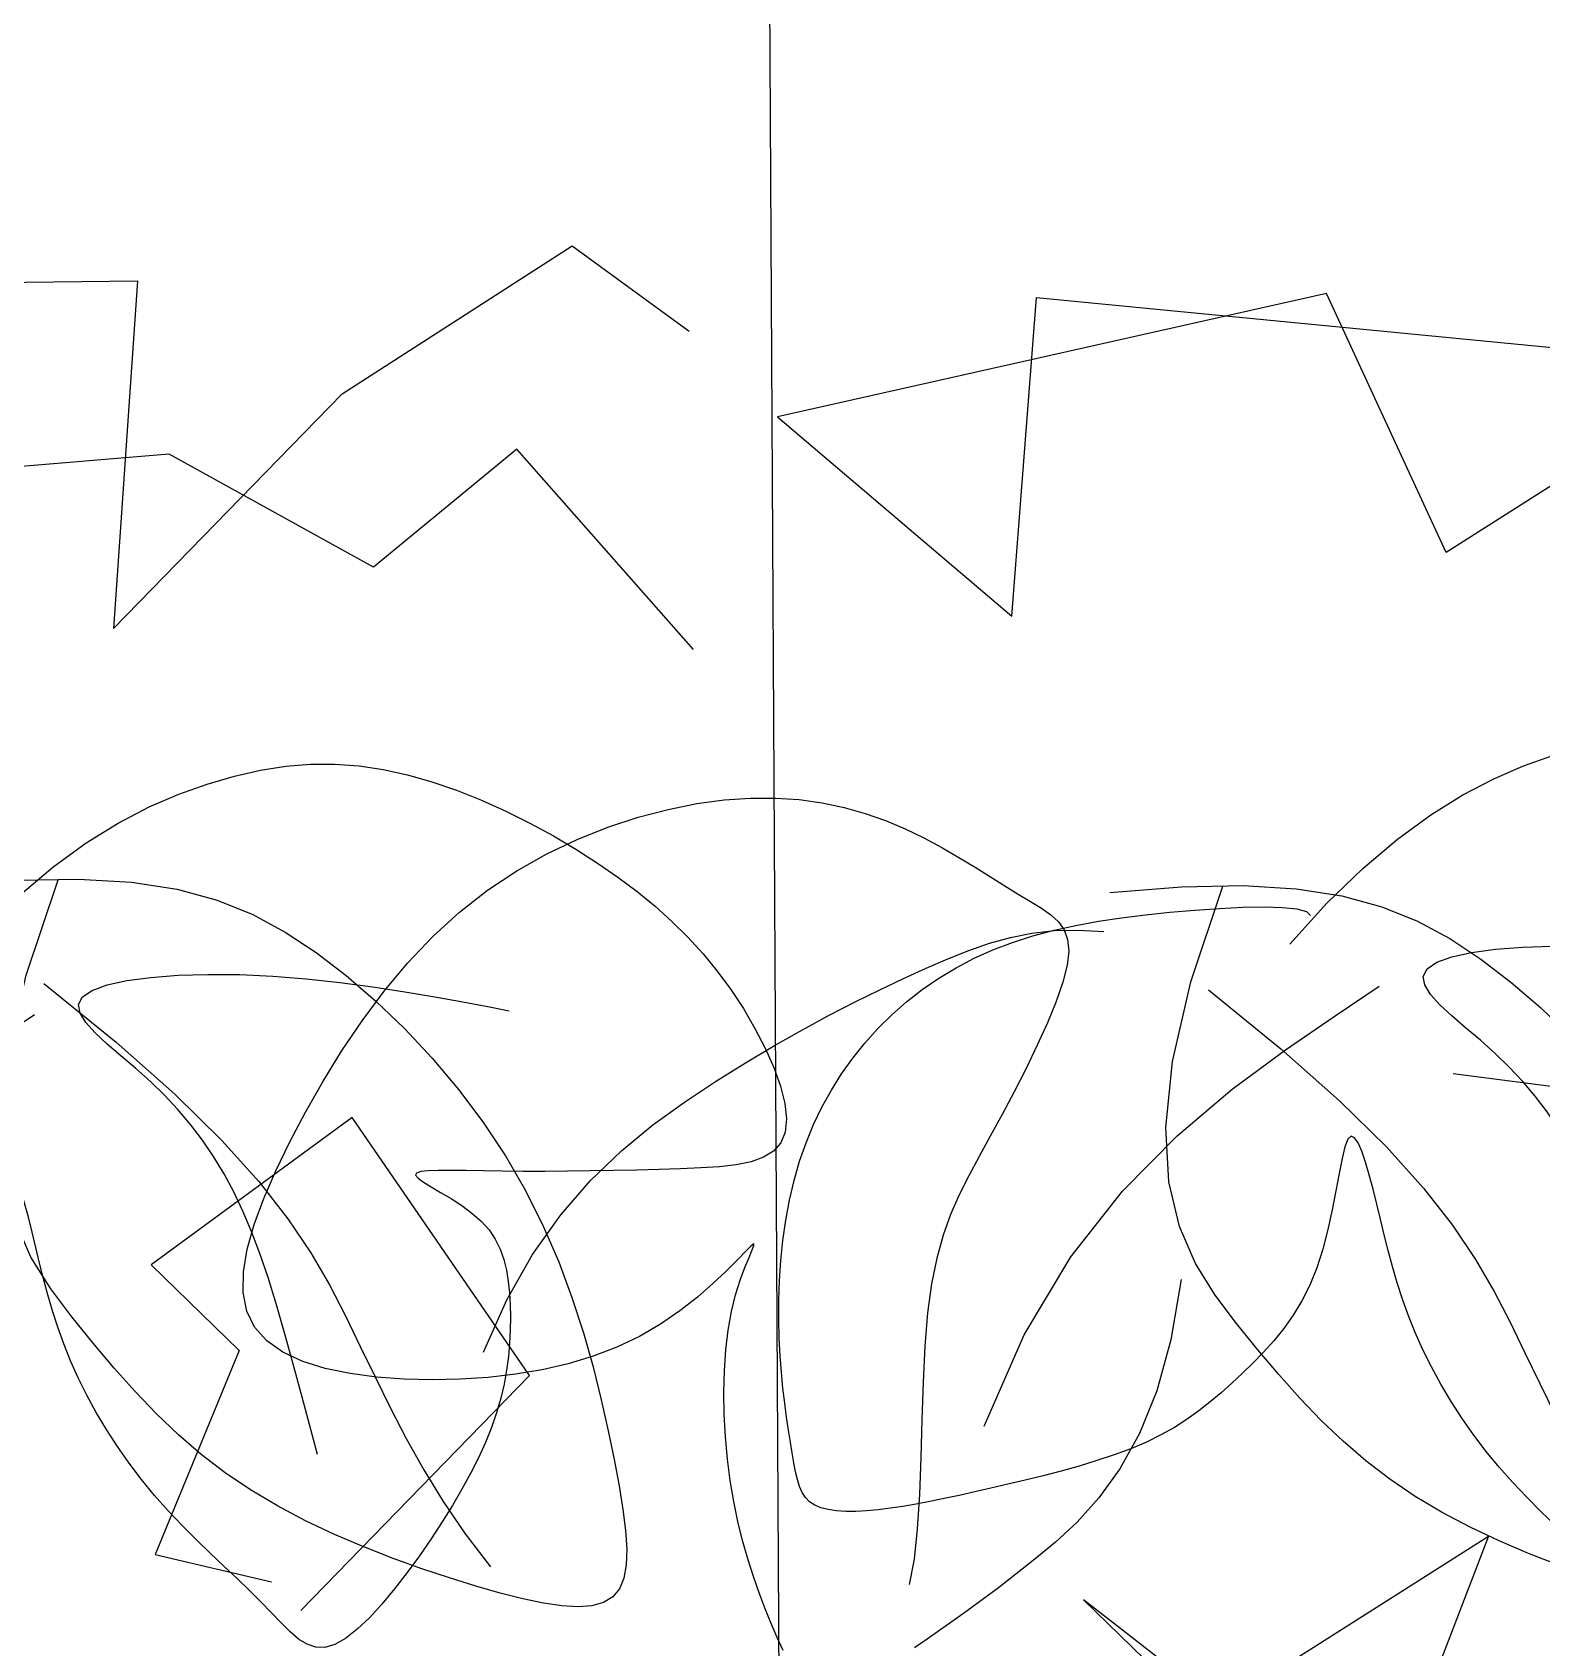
# Model space of a CAD drawing. Header units: millimetres. Extents: x 2 to 5882, y 1831 to 3462.
# Drawn here: x 1143.279 to 1144.112, y 2698.856 to 2699.748 of the extents above; entities that cross this region are included whole.
import ezdxf

# ---------------------------------------------------------------- set-up
doc = ezdxf.new("R2010")
doc.units = ezdxf.units.MM
for name, color, linetype in [('fz', 7, 'Continuous'), ('LH', 94, 'Continuous'), ('尺寸标注', 4, 'Continuous'), ('标注', 4, 'Continuous'), ('灯杆', 7, 'Continuous')]:
    doc.layers.add(name, color=color, linetype=linetype)

# ---------------------------------------------------------------- blocks, each defined once
blk = doc.blocks.new('LIM43')
at = {"color": 98}
for p, q in [((942286.8134, 2579500.78265), (942286.74875, 2579500.73557)), ((942286.94031, 2579500.70097), (942286.8134, 2579500.78265)), ((942287.3732, 2579500.75902), (942287.05319, 2579500.76339)), ((942287.05319, 2579500.76339), (942287.06657, 2579500.57134)), ((942286.55696, 2579500.75418), (942286.26852, 2579500.72614)), ((942286.33099, 2579500.61337), (942286.39696, 2579500.75637)), ((942286.39696, 2579500.75637), (942286.70009, 2579500.68827)), ((942286.57056, 2579500.57812), (942286.55696, 2579500.75418)), ((942286.12473, 2579500.7441), (942286.33099, 2579500.61337)), ((942287.06657, 2579500.57134), (942286.94031, 2579500.70097)), ((942286.70009, 2579500.68827), (942286.57056, 2579500.57812)), ((942286.74634, 2579500.55972), (942286.84388, 2579500.67031)), ((942286.84388, 2579500.67031), (942286.923, 2579500.60528)), ((942286.923, 2579500.60528), (942287.03588, 2579500.66769)), ((942287.03588, 2579500.66769), (942287.48346, 2579500.6296)), ((942286.32706, 2579500.32562), (942286.21483, 2579500.31116)), ((942286.83689, 2579500.15876), (942286.93485, 2579500.30133)), ((942286.93485, 2579500.30133), (942287.04576, 2579500.21987)), ((942287.04576, 2579500.21987), (942286.99711, 2579500.17256)), ((942286.99711, 2579500.17256), (942287.04358, 2579500.06001)), ((942286.96314, 2579500.02913), (942286.83689, 2579500.15876)), ((942286.51382, 2579499.93933), (942286.30756, 2579500.07006)), ((942286.30756, 2579500.07006), (942286.36938, 2579499.90933)), ((942287.04358, 2579500.06001), (942286.97936, 2579500.04489)), ((942286.53113, 2579500.03503), (942286.28785, 2579499.79852)), ((942286.36938, 2579499.90933), (942286.53113, 2579500.03503))]:
    blk.add_line(p, q, dxfattribs=at)
blk = doc.blocks.new('花')
at = {"layer": 'LH', "color": 12}
for p, q in [((0.64962, 0.47355), (0.63655, 0.47157)), ((0.66338, 0.47467), (0.64962, 0.47355)), ((0.67788, 0.47486), (0.66338, 0.47467)), ((0.69316, 0.47406), (0.67788, 0.47486)), ((0.70922, 0.47222), (0.69316, 0.47406)), ((0.61226, 0.46523), (0.60094, 0.46099)), ((0.62411, 0.46878), (0.61226, 0.46523)), ((0.63655, 0.47157), (0.62411, 0.46878)), ((0.72593, 0.46929), (0.70922, 0.47222)), ((0.74309, 0.46519), (0.72593, 0.46929)), ((0.76049, 0.45988), (0.74309, 0.46519)), ((0.59012, 0.45612), (0.57974, 0.45069)), ((0.60094, 0.46099), (0.59012, 0.45612)), ((0.77795, 0.45329), (0.76049, 0.45988)), ((0.57974, 0.45069), (0.56981, 0.44483)), ((0.79527, 0.44537), (0.77795, 0.45329)), ((0.56035, 0.4387), (0.55137, 0.43247)), ((0.56981, 0.44483), (0.56035, 0.4387)), ((0.81226, 0.43606), (0.79527, 0.44537)), ((0.55137, 0.43247), (0.54287, 0.42627)), ((0.82872, 0.4253), (0.81226, 0.43606)), ((0.53488, 0.42026), (0.5274, 0.41461)), ((0.54287, 0.42627), (0.53488, 0.42026)), ((0.84449, 0.41308), (0.82872, 0.4253)), ((0.5274, 0.41461), (0.52046, 0.40946)), ((0.85951, 0.39961), (0.84449, 0.41308)), ((-0.51718, 0.40406), (-0.53028, 0.40002)), ((-0.50411, 0.40713), (-0.51718, 0.40406)), ((-0.49094, 0.4092), (-0.50411, 0.40713)), ((-0.47757, 0.41026), (-0.49094, 0.4092)), ((-0.46388, 0.41029), (-0.47757, 0.41026)), ((-0.44975, 0.40928), (-0.46388, 0.41029)), ((-0.43508, 0.40722), (-0.44975, 0.40928)), ((-0.41974, 0.40407), (-0.43508, 0.40722)), ((-0.40365, 0.39979), (-0.41974, 0.40407)), ((0.39639, 0.4039), (0.36736, 0.39975)), ((0.43034, 0.40606), (0.39639, 0.4039)), ((0.42954, 0.35341), (0.40753, 0.40445)), ((0.46999, 0.40616), (0.43034, 0.40606)), ((0.51407, 0.40489), (0.50838, 0.40071)), ((0.52046, 0.40946), (0.51407, 0.40489)), ((-0.54347, 0.39503), (-0.55669, 0.38919)), ((-0.53028, 0.40002), (-0.54347, 0.39503)), ((-0.38675, 0.39409), (-0.40365, 0.39979)), ((-0.36902, 0.38667), (-0.38675, 0.39409)), ((0.34249, 0.39372), (0.321, 0.38589)), ((0.36736, 0.39975), (0.34249, 0.39372)), ((0.50352, 0.39663), (0.49964, 0.39238)), ((0.50838, 0.40071), (0.50352, 0.39663)), ((0.87376, 0.38513), (0.85951, 0.39961)), ((-0.55669, 0.38919), (-0.56984, 0.38262)), ((-0.35044, 0.37719), (-0.36902, 0.38667)), ((0.321, 0.38589), (0.30211, 0.37636)), ((0.48914, 0.387), (0.47515, 0.38498)), ((0.50226, 0.38777), (0.48914, 0.387)), ((0.49688, 0.38769), (0.4954, 0.38227)), ((0.49964, 0.39238), (0.49688, 0.38769)), ((0.51472, 0.38741), (0.50226, 0.38777)), ((0.52673, 0.38605), (0.51472, 0.38741)), ((0.5385, 0.3838), (0.52673, 0.38605)), ((0.55025, 0.38079), (0.5385, 0.3838)), ((0.88721, 0.36991), (0.87376, 0.38513)), ((-0.58281, 0.37542), (-0.5955, 0.36771)), ((-0.56984, 0.38262), (-0.58281, 0.37542)), ((-0.33097, 0.36534), (-0.35044, 0.37719)), ((0.30211, 0.37636), (0.28506, 0.36522)), ((0.4954, 0.38227), (0.49533, 0.37586)), ((0.49533, 0.37586), (0.49683, 0.36818)), ((0.56219, 0.37713), (0.55025, 0.38079)), ((0.57454, 0.37295), (0.56219, 0.37713)), ((-0.5955, 0.36771), (-0.6078, 0.35961)), ((0.49683, 0.36818), (0.49997, 0.35905)), ((0.58746, 0.36834), (0.57454, 0.37295)), ((0.60101, 0.36327), (0.58746, 0.36834)), ((0.89984, 0.35418), (0.88721, 0.36991)), ((-0.6078, 0.35961), (-0.61961, 0.35122)), ((-0.31059, 0.3508), (-0.33097, 0.36534)), ((0.28506, 0.36522), (0.26907, 0.35256)), ((0.49997, 0.35905), (0.50454, 0.34868)), ((0.61518, 0.35769), (0.60101, 0.36327)), ((0.62998, 0.35155), (0.61518, 0.35769)), ((-0.61961, 0.35122), (-0.63083, 0.34267)), ((-0.28927, 0.33325), (-0.31059, 0.3508)), ((0.26907, 0.35256), (0.25352, 0.33847)), ((0.42015, 0.34805), (0.38319, 0.31234)), ((0.44329, 0.3104), (0.42954, 0.35341)), ((0.50454, 0.34868), (0.51029, 0.33737)), ((0.64542, 0.34478), (0.62998, 0.35155)), ((0.91161, 0.33821), (0.89984, 0.35418)), ((-0.63083, 0.34267), (-0.64137, 0.33402)), ((0.66151, 0.33734), (0.64542, 0.34478)), ((-0.64137, 0.33402), (-0.65125, 0.32526)), ((-0.26698, 0.31237), (-0.28927, 0.33325)), ((-0.27244, 0.33151), (-0.27761, 0.3296)), ((-0.26458, 0.33301), (-0.27244, 0.33151)), ((-0.25453, 0.33414), (-0.26458, 0.33301)), ((-0.24279, 0.33493), (-0.25453, 0.33414)), ((-0.22987, 0.3354), (-0.24279, 0.33493)), ((-0.21625, 0.33559), (-0.22987, 0.3354)), ((-0.20245, 0.33553), (-0.21625, 0.33559)), ((-0.18889, 0.33525), (-0.20245, 0.33553)), ((-0.17564, 0.33469), (-0.18889, 0.33525)), ((-0.16273, 0.33382), (-0.17564, 0.33469)), ((-0.15016, 0.33258), (-0.16273, 0.33382)), ((-0.13793, 0.33093), (-0.15016, 0.33258)), ((-0.12606, 0.32881), (-0.13793, 0.33093)), ((0.25352, 0.33847), (0.2384, 0.3231)), ((0.51029, 0.33737), (0.51692, 0.32543)), ((0.67824, 0.32916), (0.66151, 0.33734)), ((0.9225, 0.32225), (0.91161, 0.33821)), ((-0.65125, 0.32526), (-0.66049, 0.31632)), ((-0.27761, 0.3296), (-0.27959, 0.32726)), ((-0.11454, 0.32617), (-0.12606, 0.32881)), ((-0.1034, 0.32296), (-0.11454, 0.32617)), ((-0.09263, 0.31915), (-0.1034, 0.32296)), ((0.2384, 0.3231), (0.22385, 0.30659)), ((0.51692, 0.32543), (0.52418, 0.31317)), ((0.69563, 0.32021), (0.67824, 0.32916)), ((0.93249, 0.30654), (0.9225, 0.32225)), ((-0.66049, 0.31632), (-0.66912, 0.30715)), ((-0.08225, 0.31475), (-0.09263, 0.31915)), ((-0.07226, 0.30979), (-0.08225, 0.31475)), ((0.38319, 0.31234), (0.35332, 0.28102)), ((0.52418, 0.31317), (0.53179, 0.3009)), ((0.71364, 0.31035), (0.69563, 0.32021)), ((-0.66912, 0.30715), (-0.67719, 0.29769)), ((-0.06269, 0.30429), (-0.07226, 0.30979)), ((-0.05354, 0.29829), (-0.06269, 0.30429)), ((0.22385, 0.30659), (0.21002, 0.28908)), ((0.44999, 0.27439), (0.44329, 0.3104)), ((0.73203, 0.29923), (0.71364, 0.31035)), ((0.94152, 0.29131), (0.93249, 0.30654)), ((-0.67719, 0.29769), (-0.68472, 0.28789)), ((-0.44697, 0.29536), (-0.46533, 0.29234)), ((-0.42887, 0.29769), (-0.44697, 0.29536)), ((-0.41139, 0.2993), (-0.42887, 0.29769)), ((-0.39494, 0.30016), (-0.41139, 0.2993)), ((-0.37988, 0.30026), (-0.39494, 0.30016)), ((-0.36661, 0.29957), (-0.37988, 0.30026)), ((-0.3555, 0.29808), (-0.36661, 0.29957)), ((-0.34695, 0.29577), (-0.3555, 0.29808)), ((-0.34132, 0.29261), (-0.34695, 0.29577)), ((-0.04482, 0.29182), (-0.05354, 0.29829)), ((0.53179, 0.3009), (0.53948, 0.28891)), ((0.75055, 0.28641), (0.73203, 0.29923)), ((-0.68472, 0.28789), (-0.69174, 0.27767)), ((-0.48364, 0.28878), (-0.5016, 0.28484)), ((-0.46533, 0.29234), (-0.48364, 0.28878)), ((-0.33887, 0.28862), (-0.34132, 0.29261)), ((-0.33927, 0.28384), (-0.33887, 0.28862)), ((-0.03654, 0.28489), (-0.04482, 0.29182)), ((0.21002, 0.28908), (0.19705, 0.27072)), ((0.53948, 0.28891), (0.54697, 0.27753)), ((0.76892, 0.27148), (0.75055, 0.28641)), ((0.9494, 0.27668), (0.94152, 0.29131)), ((-0.69174, 0.27767), (-0.69829, 0.26699)), ((-0.5189, 0.2807), (-0.53525, 0.27652)), ((-0.5016, 0.28484), (-0.5189, 0.2807)), ((-0.3467, 0.27223), (-0.34203, 0.27835)), ((-0.34203, 0.27835), (-0.33927, 0.28384)), ((-0.28867, 0.27087), (-0.31425, 0.28517)), ((-0.02871, 0.27754), (-0.03654, 0.28489)), ((-0.02135, 0.26979), (-0.02871, 0.27754)), ((0.35332, 0.28102), (0.32959, 0.25349)), ((0.54697, 0.27753), (0.55405, 0.26692)), ((0.95591, 0.26273), (0.9494, 0.27668)), ((-0.56386, 0.26871), (-0.57553, 0.26542)), ((-0.55033, 0.27247), (-0.56386, 0.26871)), ((-0.53525, 0.27652), (-0.55033, 0.27247)), ((-0.35279, 0.26556), (-0.3467, 0.27223)), ((-0.25973, 0.25458), (-0.28867, 0.27087)), ((-0.01447, 0.26166), (-0.02135, 0.26979)), ((0.19705, 0.27072), (0.18509, 0.25164)), ((0.45085, 0.24434), (0.44999, 0.27439)), ((0.78688, 0.254), (0.76892, 0.27148)), ((-0.69829, 0.26699), (-0.70436, 0.25584)), ((-0.35983, 0.2584), (-0.35279, 0.26556)), ((-0.00806, 0.25315), (-0.01447, 0.26166)), ((0.55405, 0.26692), (0.56064, 0.25681)), ((0.96085, 0.24955), (0.95591, 0.26273)), ((-0.70436, 0.25584), (-0.70984, 0.24444)), ((-0.37488, 0.24294), (-0.36735, 0.25084)), ((-0.36735, 0.25084), (-0.35983, 0.2584)), ((-0.22852, 0.23535), (-0.25973, 0.25458)), ((-0.00213, 0.24426), (-0.00806, 0.25315)), ((0.18509, 0.25164), (0.17428, 0.23199)), ((0.32959, 0.25349), (0.31104, 0.22914)), ((0.56064, 0.25681), (0.56675, 0.24677)), ((0.80416, 0.23354), (0.78688, 0.254)), ((-0.70984, 0.24444), (-0.71457, 0.23306)), ((-0.38203, 0.23478), (-0.37488, 0.24294)), ((0.0033, 0.23502), (-0.00213, 0.24426)), ((0.44708, 0.21924), (0.45085, 0.24434)), ((0.56675, 0.24677), (0.57236, 0.23639)), ((0.96399, 0.23722), (0.96085, 0.24955)), ((-0.71457, 0.23306), (-0.71841, 0.22197)), ((-0.38872, 0.22632), (-0.38203, 0.23478)), ((-0.19613, 0.21221), (-0.22852, 0.23535)), ((0.00824, 0.22541), (0.0033, 0.23502)), ((0.17428, 0.23199), (0.16476, 0.21192)), ((0.57236, 0.23639), (0.57746, 0.22525)), ((0.82048, 0.20969), (0.80416, 0.23354)), ((0.96512, 0.22583), (0.96399, 0.23722)), ((-0.39496, 0.21753), (-0.38872, 0.22632)), ((0.01268, 0.21545), (0.00824, 0.22541)), ((0.31104, 0.22914), (0.29673, 0.20735)), ((0.57746, 0.22525), (0.58204, 0.21295)), ((0.68197, 0.22835), (0.68205, 0.22911)), ((0.68312, 0.22594), (0.68197, 0.22835)), ((0.68205, 0.22911), (0.68364, 0.2281)), ((0.68522, 0.22198), (0.68312, 0.22594)), ((0.68364, 0.2281), (0.68695, 0.22528)), ((0.68695, 0.22528), (0.69191, 0.22096)), ((0.96402, 0.21546), (0.96512, 0.22583)), ((-0.71841, 0.22197), (-0.7212, 0.21144)), ((-0.40077, 0.20838), (-0.39496, 0.21753)), ((0.01661, 0.20516), (0.01268, 0.21545)), ((0.43988, 0.19805), (0.44708, 0.21924)), ((0.68798, 0.21659), (0.68522, 0.22198)), ((0.69113, 0.20988), (0.68798, 0.21659)), ((0.69191, 0.22096), (0.69841, 0.21547)), ((0.69841, 0.21547), (0.7063, 0.2092)), ((0.96048, 0.2062), (0.96402, 0.21546)), ((-0.7212, 0.21144), (-0.72279, 0.20174)), ((-0.40615, 0.19883), (-0.40077, 0.20838)), ((-0.16367, 0.18419), (-0.19613, 0.21221)), ((0.16476, 0.21192), (0.15663, 0.19158)), ((0.29673, 0.20735), (0.28569, 0.18753)), ((0.58204, 0.21295), (0.58609, 0.19906)), ((0.69437, 0.20195), (0.69113, 0.20988)), ((0.7063, 0.2092), (0.71545, 0.2025)), ((0.83558, 0.182), (0.82048, 0.20969)), ((0.95438, 0.1981), (0.96048, 0.2062)), ((-0.72279, 0.20174), (-0.72303, 0.19314)), ((-0.41111, 0.18884), (-0.40615, 0.19883)), ((-0.297, 0.19524), (-0.29537, 0.19997)), ((-0.29537, 0.19997), (-0.29366, 0.20296)), ((-0.29366, 0.20296), (-0.29187, 0.20389)), ((-0.29187, 0.20389), (-0.28998, 0.20244)), ((-0.28998, 0.20244), (-0.28799, 0.1984)), ((-0.28799, 0.1984), (-0.28585, 0.19212)), ((0.02003, 0.19454), (0.01661, 0.20516)), ((0.43047, 0.17974), (0.43988, 0.19805)), ((0.58609, 0.19906), (0.5896, 0.18317)), ((0.69744, 0.19293), (0.69437, 0.20195)), ((0.71545, 0.2025), (0.72573, 0.19573)), ((0.94594, 0.19114), (0.95438, 0.1981)), ((-0.72303, 0.19314), (-0.72177, 0.18592)), ((-0.41567, 0.17838), (-0.41111, 0.18884)), ((-0.30005, 0.18187), (-0.29856, 0.1891)), ((-0.29856, 0.1891), (-0.297, 0.19524)), ((-0.28585, 0.19212), (-0.2835, 0.18405)), ((0.02296, 0.18368), (0.02003, 0.19454)), ((0.15663, 0.19158), (0.1498, 0.17118)), ((0.28569, 0.18753), (0.27697, 0.16904)), ((0.44853, 0.19002), (0.45694, 0.15726)), ((0.70009, 0.18293), (0.69744, 0.19293)), ((0.72573, 0.19573), (0.73701, 0.18925)), ((0.73701, 0.18925), (0.74915, 0.18344)), ((0.93551, 0.18523), (0.94594, 0.19114)), ((-0.72177, 0.18592), (-0.7189, 0.18027)), ((-0.7189, 0.18027), (-0.7145, 0.17608)), ((-0.56439, 0.17743), (-0.55394, 0.17847)), ((-0.55394, 0.17847), (-0.54449, 0.17943)), ((-0.54449, 0.17943), (-0.53617, 0.18025)), ((-0.53617, 0.18025), (-0.52913, 0.18084)), ((-0.52913, 0.18084), (-0.52349, 0.18111)), ((-0.52349, 0.18111), (-0.51939, 0.18098)), ((-0.51939, 0.18098), (-0.51697, 0.18037)), ((-0.51636, 0.1792), (-0.51761, 0.1774)), ((-0.51697, 0.18037), (-0.51636, 0.1792)), ((-0.30149, 0.17388), (-0.30005, 0.18187)), ((-0.2835, 0.18405), (-0.2809, 0.17465)), ((-0.13221, 0.15035), (-0.16367, 0.18419)), ((0.02544, 0.17269), (0.02296, 0.18368)), ((0.42005, 0.16328), (0.43047, 0.17974)), ((0.5896, 0.18317), (0.59259, 0.16507)), ((0.70229, 0.17211), (0.70009, 0.18293)), ((0.74915, 0.18344), (0.76204, 0.17857)), ((0.76204, 0.17857), (0.77557, 0.17468)), ((0.91, 0.17631), (0.92342, 0.18031)), ((0.92342, 0.18031), (0.93551, 0.18523)), ((-0.7145, 0.17608), (-0.70869, 0.17314)), ((-0.70869, 0.17314), (-0.70157, 0.17127)), ((-0.70157, 0.17127), (-0.69327, 0.17028)), ((-0.69327, 0.17028), (-0.68391, 0.16996)), ((-0.68391, 0.16996), (-0.6736, 0.17014)), ((-0.6736, 0.17014), (-0.66246, 0.17061)), ((-0.66246, 0.17061), (-0.65063, 0.17121)), ((-0.65063, 0.17121), (-0.63828, 0.17191)), ((-0.63828, 0.17191), (-0.62561, 0.17269)), ((-0.62561, 0.17269), (-0.61282, 0.17354)), ((-0.61282, 0.17354), (-0.6001, 0.17445)), ((-0.6001, 0.17445), (-0.58766, 0.17541)), ((-0.58766, 0.17541), (-0.57569, 0.17641)), ((-0.57569, 0.17641), (-0.56439, 0.17743)), ((-0.52451, 0.17205), (-0.52942, 0.16861)), ((-0.52045, 0.175), (-0.52451, 0.17205)), ((-0.51761, 0.1774), (-0.52045, 0.175)), ((-0.41983, 0.16741), (-0.41567, 0.17838)), ((-0.30287, 0.16546), (-0.30149, 0.17388)), ((-0.2809, 0.17465), (-0.27799, 0.1644)), ((0.02748, 0.16166), (0.02544, 0.17269)), ((0.1498, 0.17118), (0.14413, 0.15093)), ((0.70402, 0.16066), (0.70229, 0.17211)), ((0.77557, 0.17468), (0.78965, 0.17171)), ((0.78965, 0.17171), (0.80418, 0.16963)), ((0.80418, 0.16963), (0.81909, 0.16838)), ((0.86509, 0.16917), (0.8805, 0.17081)), ((0.8805, 0.17081), (0.89559, 0.17317)), ((0.89559, 0.17317), (0.91, 0.17631)), ((-0.53484, 0.16472), (-0.54039, 0.16044)), ((-0.52942, 0.16861), (-0.53484, 0.16472)), ((-0.42362, 0.15584), (-0.41983, 0.16741)), ((-0.30422, 0.15687), (-0.30287, 0.16546)), ((-0.27799, 0.1644), (-0.27473, 0.15374)), ((0.02913, 0.15069), (0.02748, 0.16166)), ((0.27697, 0.16904), (0.26962, 0.1513)), ((0.40961, 0.1478), (0.42005, 0.16328)), ((0.59259, 0.16507), (0.59519, 0.14531)), ((0.7053, 0.14875), (0.70402, 0.16066)), ((0.81909, 0.16838), (0.83427, 0.16792)), ((0.83427, 0.16792), (0.84963, 0.1682)), ((0.84963, 0.1682), (0.86509, 0.16917)), ((-0.54571, 0.15582), (-0.55044, 0.1509)), ((-0.54039, 0.16044), (-0.54571, 0.15582)), ((-0.42715, 0.14338), (-0.42362, 0.15584)), ((-0.30559, 0.14815), (-0.30422, 0.15687)), ((-0.27473, 0.15374), (-0.27105, 0.14314)), ((0.45694, 0.15726), (0.46708, 0.12987)), ((-0.5543, 0.14574), (-0.55729, 0.14034)), ((-0.55044, 0.1509), (-0.5543, 0.14574)), ((-0.43054, 0.12967), (-0.42715, 0.14338)), ((-0.30706, 0.13931), (-0.30559, 0.14815)), ((-0.27105, 0.14314), (-0.26691, 0.13306)), ((-0.10287, 0.1097), (-0.13221, 0.15035)), ((0.0304, 0.13988), (0.02913, 0.15069)), ((0.14413, 0.15093), (0.13949, 0.13107)), ((0.26962, 0.1513), (0.2628, 0.13377)), ((0.39922, 0.13311), (0.40961, 0.1478)), ((0.59519, 0.14531), (0.59757, 0.12466)), ((0.70612, 0.13655), (0.7053, 0.14875)), ((-0.55952, 0.13471), (-0.56108, 0.12887)), ((-0.55729, 0.14034), (-0.55952, 0.13471)), ((-0.30868, 0.13034), (-0.30706, 0.13931)), ((0.03133, 0.12932), (0.0304, 0.13988)), ((0.70649, 0.12424), (0.70612, 0.13655)), ((-0.56108, 0.12887), (-0.56206, 0.12282)), ((-0.43391, 0.11435), (-0.43054, 0.12967)), ((-0.31053, 0.12122), (-0.30868, 0.13034)), ((-0.26691, 0.13306), (-0.26228, 0.12387)), ((0.03195, 0.11913), (0.03133, 0.12932)), ((0.13949, 0.13107), (0.13574, 0.11181)), ((0.2628, 0.13377), (0.25609, 0.11627)), ((0.38875, 0.11919), (0.39922, 0.13311)), ((0.46708, 0.12987), (0.47854, 0.10719)), ((-0.56255, 0.11656), (-0.56266, 0.11011)), ((-0.56206, 0.12282), (-0.56255, 0.11656)), ((-0.31268, 0.11195), (-0.31053, 0.12122)), ((-0.26228, 0.12387), (-0.2572, 0.11557)), ((0.03228, 0.10938), (0.03195, 0.11913)), ((0.25609, 0.11627), (0.24919, 0.0987)), ((0.37803, 0.10599), (0.38875, 0.11919)), ((0.59757, 0.12466), (0.59991, 0.10387)), ((0.7064, 0.11199), (0.70649, 0.12424)), ((-0.56266, 0.11011), (-0.56247, 0.10348)), ((-0.43739, 0.09709), (-0.43391, 0.11435)), ((-0.31519, 0.10253), (-0.31268, 0.11195)), ((-0.2572, 0.11557), (-0.25174, 0.10804)), ((-0.25174, 0.10804), (-0.24598, 0.10119)), ((-0.07672, 0.0613), (-0.10287, 0.1097)), ((0.03236, 0.10009), (0.03228, 0.10938)), ((0.13574, 0.11181), (0.13274, 0.09338)), ((0.47854, 0.10719), (0.49093, 0.08862)), ((0.70586, 0.09998), (0.7064, 0.11199)), ((-0.56247, 0.10348), (-0.56206, 0.09666)), ((-0.31814, 0.09293), (-0.31519, 0.10253)), ((-0.24598, 0.10119), (-0.23998, 0.09492)), ((0.03225, 0.0913), (0.03236, 0.10009)), ((0.24919, 0.0987), (0.2418, 0.08097)), ((0.36692, 0.09348), (0.37803, 0.10599)), ((0.59991, 0.10387), (0.60237, 0.08371)), ((0.70487, 0.08837), (0.70586, 0.09998)), ((-0.56206, 0.09666), (-0.5614, 0.08968)), ((-0.5614, 0.08968), (-0.56046, 0.08253)), ((-0.44111, 0.07753), (-0.43739, 0.09709)), ((-0.32157, 0.08317), (-0.31814, 0.09293)), ((-0.23998, 0.09492), (-0.23382, 0.08912)), ((0.03197, 0.08302), (0.03225, 0.0913)), ((0.13274, 0.09338), (0.13035, 0.07598)), ((0.35528, 0.08163), (0.36692, 0.09348)), ((-0.56046, 0.08253), (-0.5592, 0.07524)), ((-0.32549, 0.0733), (-0.32157, 0.08317)), ((-0.23382, 0.08912), (-0.22755, 0.08369)), ((-0.22755, 0.08369), (-0.22126, 0.07852)), ((0.03157, 0.07526), (0.03197, 0.08302)), ((0.2418, 0.08097), (0.23362, 0.06298)), ((0.34295, 0.07042), (0.35528, 0.08163)), ((0.49093, 0.08862), (0.50385, 0.07352)), ((0.60237, 0.08371), (0.60511, 0.06493)), ((0.70349, 0.07717), (0.70487, 0.08837)), ((-0.5592, 0.07524), (-0.55756, 0.06781)), ((-0.44518, 0.05531), (-0.44111, 0.07753)), ((-0.32987, 0.06337), (-0.32549, 0.0733)), ((-0.22126, 0.07852), (-0.21498, 0.07355)), ((-0.21498, 0.07355), (-0.20866, 0.06875)), ((0.0311, 0.06804), (0.03157, 0.07526)), ((0.13035, 0.07598), (0.12844, 0.05985)), ((0.50385, 0.07352), (0.51691, 0.06125)), ((0.70176, 0.06641), (0.70349, 0.07717)), ((-0.55756, 0.06781), (-0.55552, 0.06025)), ((-0.3347, 0.05345), (-0.32987, 0.06337)), ((-0.20866, 0.06875), (-0.20221, 0.06417)), ((-0.20221, 0.06417), (-0.19555, 0.05981)), ((0.03059, 0.06138), (0.0311, 0.06804)), ((0.23362, 0.06298), (0.22435, 0.04464)), ((0.32979, 0.05981), (0.34295, 0.07042)), ((0.60511, 0.06493), (0.60831, 0.0483)), ((0.69975, 0.0561), (0.70176, 0.06641)), ((-0.55552, 0.06025), (-0.55303, 0.05257)), ((-0.44973, 0.03009), (-0.44518, 0.05531)), ((-0.19555, 0.05981), (-0.18861, 0.05569)), ((-0.18861, 0.05569), (-0.18129, 0.05184)), ((0.02962, 0.04978), (0.03009, 0.05529)), ((0.03009, 0.05529), (0.03059, 0.06138)), ((0.12844, 0.05985), (0.12691, 0.04517)), ((0.31572, 0.04977), (0.32979, 0.05981)), ((0.51691, 0.06125), (0.52971, 0.0512)), ((0.6975, 0.04623), (0.69975, 0.0561)), ((-0.55303, 0.05257), (-0.55005, 0.04479)), ((-0.55005, 0.04479), (-0.54654, 0.0369)), ((-0.33995, 0.04359), (-0.3347, 0.05345)), ((-0.18129, 0.05184), (-0.17351, 0.04828)), ((-0.17351, 0.04828), (-0.1652, 0.04503)), ((-0.1652, 0.04503), (-0.15629, 0.04209)), ((0.02846, 0.04043), (0.02911, 0.04484)), ((0.02911, 0.04484), (0.02962, 0.04978)), ((0.12691, 0.04517), (0.12584, 0.03198)), ((0.22435, 0.04464), (0.21368, 0.02585)), ((0.30091, 0.04031), (0.31572, 0.04977)), ((0.52971, 0.0512), (0.54185, 0.04273)), ((0.60831, 0.0483), (0.61213, 0.03457)), ((0.69508, 0.03683), (0.6975, 0.04623)), ((-0.54654, 0.0369), (-0.54252, 0.02891)), ((-0.34562, 0.03385), (-0.33995, 0.04359)), ((-0.15629, 0.04209), (-0.14689, 0.03945)), ((-0.14689, 0.03945), (-0.13712, 0.03707)), ((-0.13712, 0.03707), (-0.12709, 0.03494)), ((0.02642, 0.03313), (0.02759, 0.03654)), ((0.02759, 0.03654), (0.02846, 0.04043)), ((0.28561, 0.03145), (0.30091, 0.04031)), ((0.54185, 0.04273), (0.55302, 0.03529)), ((0.69253, 0.0279), (0.69508, 0.03683)), ((-0.54252, 0.02891), (-0.53799, 0.02081)), ((-0.35167, 0.02429), (-0.34562, 0.03385)), ((-0.12709, 0.03494), (-0.11694, 0.033)), ((-0.11694, 0.033), (-0.10679, 0.03125)), ((-0.10679, 0.03125), (-0.09676, 0.02963)), ((-0.09676, 0.02963), (-0.08698, 0.02814)), ((-0.08698, 0.02814), (-0.07755, 0.02673)), ((0.02012, 0.02556), (0.02277, 0.02767)), ((0.02277, 0.02767), (0.02484, 0.03019)), ((0.02484, 0.03019), (0.02642, 0.03313)), ((0.12584, 0.03198), (0.12534, 0.02028)), ((0.27006, 0.0232), (0.28561, 0.03145)), ((0.55302, 0.03529), (0.56325, 0.02868)), ((0.56325, 0.02868), (0.57268, 0.02278)), ((0.68992, 0.01944), (0.69253, 0.0279)), ((-0.53799, 0.02081), (-0.53297, 0.01259)), ((-0.3581, 0.01497), (-0.35167, 0.02429)), ((-0.07755, 0.02673), (-0.06848, 0.02543)), ((-0.06848, 0.02543), (-0.05977, 0.02423)), ((-0.05977, 0.02423), (-0.05141, 0.02316)), ((-0.05141, 0.02316), (-0.04339, 0.02222)), ((-0.04339, 0.02222), (-0.0357, 0.02143)), ((-0.0357, 0.02143), (-0.02833, 0.02081)), ((-0.02833, 0.02081), (-0.02128, 0.02036)), ((-0.02128, 0.02036), (-0.01455, 0.0201)), ((-0.01455, 0.0201), (-0.00817, 0.02005)), ((-0.00817, 0.02005), (-0.00219, 0.02024)), ((-0.00219, 0.02024), (0.00334, 0.02069)), ((0.00334, 0.02069), (0.00838, 0.02142)), ((0.00838, 0.02142), (0.01289, 0.02246)), ((0.01289, 0.02246), (0.01682, 0.02383)), ((0.01682, 0.02383), (0.02012, 0.02556)), ((0.12534, 0.02028), (0.12552, 0.01008)), ((0.21368, 0.02585), (0.20131, 0.00651)), ((0.25451, 0.01557), (0.27006, 0.0232)), ((0.57268, 0.02278), (0.58143, 0.01745)), ((0.68727, 0.01149), (0.68992, 0.01944)), ((-0.53297, 0.01259), (-0.52747, 0.00426)), ((-0.36486, 0.00594), (-0.3581, 0.01497)), ((0.12552, 0.01008), (0.12651, 0.00138)), ((0.2392, 0.00857), (0.25451, 0.01557)), ((0.58143, 0.01745), (0.58962, 0.01257)), ((0.58962, 0.01257), (0.59737, 0.00802)), ((0.68454, 0.00413), (0.68727, 0.01149)), ((-0.52747, 0.00426), (-0.52151, -0.00421)), ((-0.37185, -0.00279), (-0.36486, 0.00594)), ((0.12651, 0.00138), (0.12841, -0.00581)), ((0.21029, -0.00346), (0.22438, 0.00222)), ((0.22438, 0.00222), (0.2392, 0.00857)), ((0.59737, 0.00802), (0.60482, 0.00367)), ((0.60482, 0.00367), (0.61209, -0.0006)), ((-0.52151, -0.00421), (-0.5151, -0.0128)), ((-0.37896, -0.01121), (-0.37185, -0.00279)), ((0.12841, -0.00581), (0.13134, -0.0115)), ((0.185, -0.01267), (0.19714, -0.00846)), ((0.19714, -0.00846), (0.21029, -0.00346)), ((-0.5151, -0.0128), (-0.50826, -0.02153)), ((-0.38605, -0.01932), (-0.37896, -0.01121)), ((0.13134, -0.0115), (0.13542, -0.01568)), ((0.13542, -0.01568), (0.14074, -0.01835)), ((0.1639, -0.01834), (0.17391, -0.016)), ((0.17391, -0.016), (0.185, -0.01267)), ((-0.50826, -0.02153), (-0.50102, -0.03037)), ((-0.39301, -0.02711), (-0.38605, -0.01932)), ((0.14074, -0.01835), (0.14728, -0.01962)), ((0.14728, -0.01962), (0.15501, -0.01958)), ((0.15501, -0.01958), (0.1639, -0.01834)), ((-0.50102, -0.03037), (-0.4935, -0.0391)), ((-0.40603, -0.04175), (-0.39971, -0.03459)), ((-0.39971, -0.03459), (-0.39301, -0.02711)), ((-0.4935, -0.0391), (-0.48584, -0.04747)), ((-0.41185, -0.04859), (-0.40603, -0.04175)), ((-0.48584, -0.04747), (-0.47818, -0.05524)), ((-0.4171, -0.05507), (-0.41185, -0.04859)), ((-0.47818, -0.05524), (-0.47067, -0.06217)), ((-0.47067, -0.06217), (-0.46345, -0.06799)), ((-0.4264, -0.06629), (-0.4219, -0.06103)), ((-0.4219, -0.06103), (-0.4171, -0.05507)), ((-0.46345, -0.06799), (-0.45665, -0.07247)), ((-0.43521, -0.07393), (-0.43078, -0.07065)), ((-0.43078, -0.07065), (-0.4264, -0.06629)), ((-0.45665, -0.07247), (-0.45043, -0.07536)), ((-0.45043, -0.07536), (-0.44487, -0.07647)), ((-0.44487, -0.07647), (-0.43985, -0.07593)), ((-0.43985, -0.07593), (-0.43521, -0.07393))]:
    blk.add_line(p, q, dxfattribs=at)
blk = doc.blocks.new('双头路灯')
at = {"layer": '灯杆'}
blk.add_line((0.15186, 28.90958), (0.31389, 0), dxfattribs=at)

msp = doc.modelspace()

# ---------------------------------------------------------------- block references
at = {"layer": 'fz', "xscale": -1}
msp.add_blockref('LIM43', (943430.39018, -2576801.15293), dxfattribs=at)
at = {"layer": '尺寸标注', "xscale": -1, "rotation": 4.769924570514855}
for p in [(1143.73292, 2698.91053), (1144.37578, 2698.90692), (1142.99068, 2698.89496)]:
    msp.add_blockref('花', p, dxfattribs=at)
at = {"layer": '标注'}
msp.add_blockref('双头路灯', (1143.38001, 2698.30738), dxfattribs=at)

doc.saveas('drawing.dxf')
